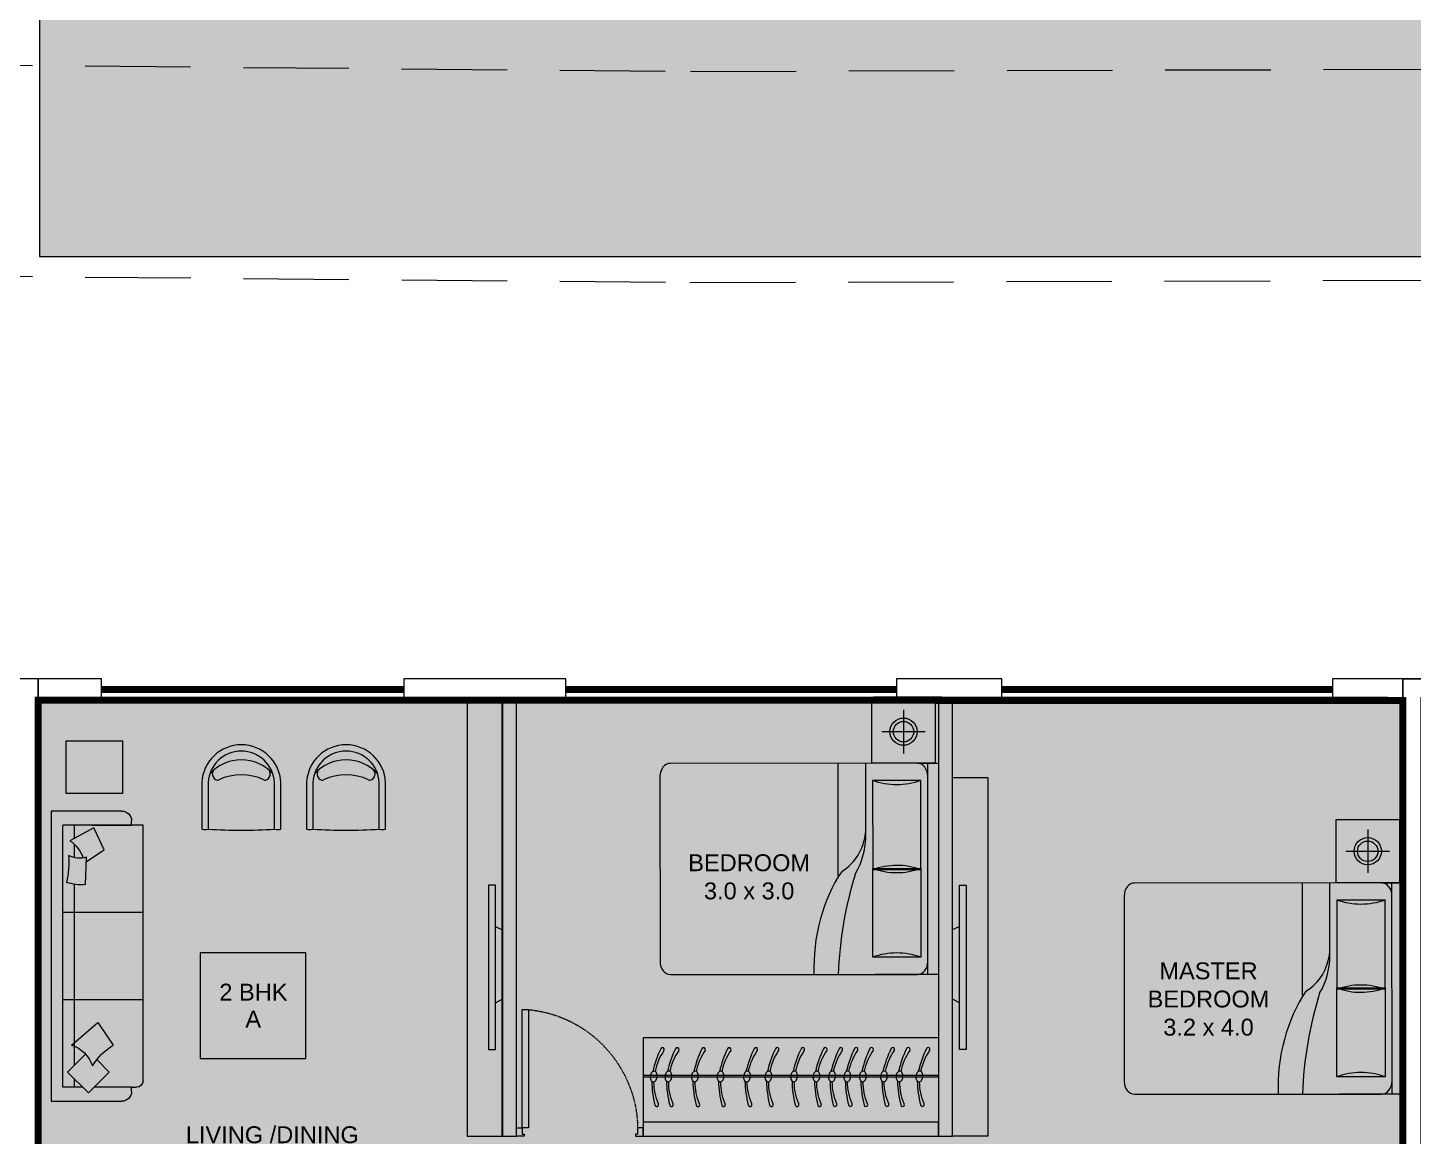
# Model space of a CAD drawing. Header units: inches. Extents: x 27644242 to 29005101, y -955243 to 216979.
# Drawn here: x 28716469 to 28726319, y -342152 to -334274 of the extents above; entities that cross this region are included whole.
import ezdxf

# ---------------------------------------------------------------- set-up
doc = ezdxf.new("R2010")
doc.units = ezdxf.units.IN
doc.header["$MEASUREMENT"] = 0
doc.set_wipeout_variables(frame=1)
doc.linetypes.add('01-Xref Col Podium Lvl-1$0$HIDDEN', pattern=[0.375, 0.25, -0.125])
doc.linetypes.add('DASHED', pattern=[0.75, 0.5, -0.25])
doc.layers.get('Defpoints').update_dxf_attribs({"color": 8})
doc.layers.add('BHK HATCH', color=8, linetype='Continuous', lineweight=5, transparency=0.85)
for name, color, linetype, lineweight in [('DOOR', 4, 'Continuous', 0), ('ELEVATION', 40, 'Continuous', 13), ('FURN', 250, 'Continuous', 0), ('RVA Site Boundary', 17, 'Continuous', 15), ('WALL', 7, 'Continuous', 20), ('WINDOW', 162, 'Continuous', 13)]:
    doc.layers.add(name, color=color, linetype=linetype, lineweight=lineweight)
doc.layers.add('HATCH', color=9, linetype='Continuous')
doc.layers.add('text', color=7, linetype='Continuous')
doc.styles.add('AMITS', font='arial.ttf')

# ---------------------------------------------------------------- blocks, each defined once
blk = doc.blocks.new('DOOR_750')
at = {"layer": 'DOOR'}
for points in [[(-70, 50), (-32.5, 50), (-32.5, 750), (-70, 750)], [(-750, 50), (-717.5, 50), (-717.5, 12.5), (-705, 12.5), (-705, 0), (-750, 0)], [(0, 50), (-32.5, 50), (-32.5, 12.5), (-45, 12.5), (-45, 0), (0, 0)]]:
    blk.add_lwpolyline(points, close=True, dxfattribs=at)
at = {"layer": 'DOOR', "linetype": 'DASHED', "ltscale": 10}
blk.add_arc((-2.421077079540668, 38.02074629857511), 715.1792562178572, 95.42209849767376, 179.0402507183887, dxfattribs=at)
blk = doc.blocks.new('A$C700F438C')
at = {"layer": 'FURN', "color": 8, "extrusion": (-6.65398739e-08, 5.27913299e-08, 0.9999999999999966)}
for p, q in [((0.0734448978928413, 1.500018697595919, 3.56294328903e-05), (1.830344896276073, 1.500093958229854, 3.57463328235e-05)), ((1.97999489614267, 1.500100368813264, 3.57562901776e-05), (1.529994896554853, 1.500081092084201, 3.57263482513e-05)), ((1.97999489614267, 1.500100368813264, 3.57562901776e-05), (1.529994896554853, 1.500081092084201, 3.57263482513e-05)), ((1.979988255154239, 1.500090496948359, 3.57562902558e-05), (1.530026043945326, 1.500090964999344, 3.57263498039e-05)), ((1.903794896210456, 1.500097104620408, 3.57512200111e-05), (1.903859151974756, 9.71059967014e-05, 3.58304112815e-05)), ((5.52370602236e-05, 0.0914469115035672, 3.56989099295e-05), (-1.1843185348e-06, 1.408559410292582, 3.56293740573e-05)), ((1.85480011810614, 1.378195005708903, 3.57543952774e-05), (1.512075118414941, 1.378180324337904, 3.57315911756e-05)), ((1.512075118414941, 1.378180324337904, 3.57315911756e-05), (1.512102174376195, 0.7465803249344845, 3.57649359799e-05)), ((1.85483967406617, 0.7465950068410621, 3.5787740913e-05), (1.85480011810614, 1.378195005708903, 3.57543952774e-05)), ((1.267274926716709, 0.7990448372490846, 3.57458755325e-05), (1.267309152548477, 6.98379925552e-05, 3.57880567634e-05)), ((1.512101874515792, 0.7535803248973707, 3.57645664195e-05), (1.854839374205766, 0.7535950068038347, 3.57873713561e-05)), ((1.512128930475228, 0.1219803254939507, 3.57979112238e-05), (1.512101874515792, 0.7535803248973707, 3.57645664195e-05)), ((1.512102174376195, 0.7465803249344845, 3.57649359799e-05), (1.85483967406617, 0.7465950068410621, 3.5787740913e-05)), ((1.854839374205766, 0.7535950068038347, 3.57873713561e-05), (1.854853930166427, 0.1219950068650633, 3.58207153255e-05)), ((1.463150107949331, 0.5030157277345779, 3.5774536812e-05), (1.463171652372693, 7.82281888405e-05, 3.58010889876e-05)), ((1.854853930166427, 0.1219950068650633, 3.58207153255e-05), (1.512128930475228, 0.1219803254939507, 3.57979112238e-05)), ((1.830409152040374, 9.39596061471e-05, 3.5825524094e-05), (0.0735091536553227, 1.86989722124e-05, 3.57086241607e-05)), ((1.903859151974756, 9.71059967014e-05, 3.58304112815e-05), (1.980059151905152, 0.000100370189557, 3.5835481448e-05))]:
    blk.add_line(p, q, dxfattribs=at)
at = {"layer": 'FURN', "linetype": 'Continuous', "lineweight": 0, "extrusion": (-6.65398739e-08, 5.27913299e-08, 0.9999999999999966)}
blk.add_line((1.830411343788, 9.59323838288e-05, 3.58255241331e-05), (1.917418467628522, 9.76868394673e-05, 3.58313134861e-05), dxfattribs=at)
at = {"layer": 'FURN', "color": 8, "extrusion": (6.65398739000137e-08, -5.279133024001067e-08, -0.9999999999999964)}
blk.add_ellipse((0.0734539332624991, 1.40857777869769, 3.56342607795e-05), major_axis=(3.917071146600001e-06, -0.09144091911745802, 4.827548400000001e-09), ratio=0.8032073384844304, start_param=1.570796326798626, end_param=3.141592653595563, dxfattribs=at)
at = {"layer": 'FURN', "color": 8, "extrusion": (6.653987390000091e-08, -5.279132991157697e-08, -0.9999999999999963)}
blk.add_ellipse((1.9588795760028, 1.454399361333457, 3.5757297784e-05), major_axis=(4.614118608890013e-05, -1.077129556435492, 5.68661720000008e-08), ratio=0.8032073384863767, start_param=0.8805869663578222, end_param=1.613255630245892, dxfattribs=at)
at = {"layer": 'FURN', "color": 8, "extrusion": (6.653987389999814e-08, -5.279132986689413e-08, -0.9999999999999966)}
blk.add_ellipse((3.066950111988262, 1.602541370870198, 3.58232080444e-05), major_axis=(9.60825641048e-05, -2.242971343530324, 1.184158334e-07), ratio=0.8032073384830688, start_param=1.197174663451374, end_param=1.525138319639651, dxfattribs=at)
at = {"layer": 'FURN', "color": 8, "extrusion": (6.653987390001414e-08, -5.279133024045852e-08, -0.9999999999999964)}
blk.add_ellipse((1.830351004307885, 1.408673395888399, 3.57511594409e-05), major_axis=(3.917070531000001e-06, -0.0914409191174582, 4.8275484e-09), ratio=0.8032073384844299, start_param=3.141592653587181, end_param=4.712388980382991, dxfattribs=at)
at = {"layer": 'FURN', "color": 8, "extrusion": (6.65398738999977e-08, -5.279132984662301e-08, -0.9999999999999961)}
blk.add_ellipse((1.683422688125574, 2.109731956150653, 3.57043730368e-05), major_axis=(3.26422560197e-05, -0.7620076593121435, 4.022956970000001e-08), ratio=0.803207338485015, start_param=-0.2837941239958099, end_param=0.2837941239958015, dxfattribs=at)
at = {"layer": 'FURN', "color": 8, "extrusion": (6.653987395153829e-08, -5.279132985506829e-08, -0.9999999999999966)}
blk.add_ellipse((0.6693184917839972, 0.0845358356673387, 3.57438074694e-05), major_axis=(-0.7051042924152645, -0.6147182222742352, -1.44657583e-08), ratio=0.6046171697044727, start_param=2.952061422325571, end_param=3.536755933202645, dxfattribs=at)
at = {"layer": 'FURN', "color": 8, "extrusion": (6.653987392887314e-08, -5.279132989028567e-08, -0.9999999999999969)}
blk.add_ellipse((-0.0315052721907705, 0.1902796698749398, 3.56915923838e-05), major_axis=(-1.466956369304711, -0.4935622255935573, -7.155528560000007e-08), ratio=0.5810071678568102, start_param=3.019706066902618, end_param=3.343380915826029, dxfattribs=at)
at = {"layer": 'FURN', "color": 8, "extrusion": (-6.653987389999858e-08, 5.279132984662252e-08, 0.9999999999999961)}
blk.add_ellipse((1.683455694585063, 1.485123548410683, 3.57373491404e-05), major_axis=(3.26422560253e-05, -0.7620076593121435, 4.022956970000001e-08), ratio=0.8032073384850026, start_param=-0.2837941239958166, end_param=0.2837941239958039, dxfattribs=at)
at = {"layer": 'FURN', "color": 8, "extrusion": (6.653987389999818e-08, -5.279132984670472e-08, -0.9999999999999963)}
blk.add_ellipse((1.683518668307442, 0.0150517847331457, 3.5814960377e-05), major_axis=(3.264225508040041e-05, -0.7620076593121596, 4.022956970000062e-08), ratio=0.8032073384865159, start_param=2.857798529592992, end_param=3.425386777583513, dxfattribs=at)
at = {"layer": 'FURN', "color": 8, "extrusion": (-6.653987390000045e-08, 5.279132984662319e-08, 0.9999999999999963)}
blk.add_ellipse((1.683539174768156, -0.6095566235422895, 3.58479356493e-05), major_axis=(3.26422560175e-05, -0.7620076593121435, 4.02295697e-08), ratio=0.8032073384850155, start_param=2.857798529593992, end_param=3.425386777585604, dxfattribs=at)
at = {"layer": 'FURN', "color": 8, "extrusion": (6.653987390001372e-08, -5.279133024062742e-08, -0.9999999999999966)}
blk.add_ellipse((0.0735103556726244, 0.0914412343101958, 3.57037979235e-05), major_axis=(3.917070298899999e-06, -0.0914409191174582, 4.827548400000001e-09), ratio=0.8032073384844313, start_param=-5.7712e-12, end_param=1.57079632679118, dxfattribs=at)
at = {"layer": 'FURN', "color": 8, "extrusion": (6.653987390001469e-08, -5.279133024001162e-08, -0.9999999999999964)}
blk.add_ellipse((1.830407426718011, 0.091536851501246, 3.58206965849e-05), major_axis=(3.917071145300001e-06, -0.09144091911745802, 4.827548400000001e-09), ratio=0.803207338484428, start_param=-1.570796326791178, end_param=5.7536e-12, dxfattribs=at)
blk = doc.blocks.new('BEDROOM')
at = {"layer": 'FURN', "linetype": 'Continuous', "extrusion": (-5.003048166632985e-08, -8.665531942546749e-08, 0.999999999999995)}
for p, q in [((1066.070232762847, 501.3380505466466, -0.000171289452720232), (1066.070206909333, 192.6055803620838, -0.0001980427648345707)), ((911.7039847438076, 346.9718283813472, -0.0001923891247518951), (1220.436454928372, 346.9718025273832, -0.0001769430928029077))]:
    blk.add_line(p, q, dxfattribs=at)
at = {"layer": 'FURN', "ltscale": 500}
blk.add_line((1314.578011713922, 122.087698510134, -9.216121090080294e-05), (1315.198130793869, -1377.902299990721, 2.48985650263001e-05), dxfattribs=at)
at = {"layer": 'FURN', "ltscale": 0.05, "extrusion": (-5.003048166632985e-08, -8.665531942546749e-08, 0.999999999999995), "elevation": -0.0002680690688657816}
blk.add_lwpolyline([(1291.070200993554, 121.9717966123281), (841.0702009935537, 121.9718342963589), (841.0702386748651, 571.971834296358), (1291.070238674865, 571.9717966123263)], close=True, dxfattribs=at)
at = {"layer": 'FURN', "linetype": 'Continuous', "extrusion": (-5.003048166632985e-08, -8.665531942546749e-08, 0.999999999999995)}
for radius in [96.95097812864591, 72.76423796726482]:
    blk.add_circle((1066.070219836069, 346.9718154543436, -0.0002680690688657944), radius, dxfattribs=at)
at = {"layer": 'FURN', "extrusion": (-3.01071703099981e-07, 1.307071692000439e-07, 0.9999999999999463), "xscale": -1000.000000000015, "yscale": 1000.000000000015, "zscale": 1000.000000000007, "rotation": 180.0236273616612}
blk.add_blockref('A$C700F438C', (-665.4810132270507, 121.3715413175769, -0.03630746716227812), dxfattribs=at)
blk = doc.blocks.new('TVVVV')
at = {"layer": 'FURN', "ltscale": 1000, "elevation": 0.004495833405538135}
blk.add_lwpolyline([(-129.8804096404929, 740.2733779274859), (-81.95994109939784, 740.2733779274859), (-81.95994109939784, -428.552651045844), (-129.8804096404929, -428.552651045844)], close=True, dxfattribs=at)
for points in [[(-129.8804096404929, 446.7448370812926), (-178.6603210289031, 421.9872146998532)], [(-129.8804096404929, -95.73732633609325), (-178.6603210289031, -70.97970395465381)]]:
    blk.add_lwpolyline(points, dxfattribs=at)
blk = doc.blocks.new('DNDNDNNDDN')
at = {"layer": 'FURN', "extrusion": (9.364847400000937e-09, 6.40542139999863e-09, 1)}
blk.add_line((172.4934703744948, 832.826143018603, -3.293659805838046e-06), (172.7340867444873, 232.826143018603, 5.473396985646271e-07), dxfattribs=at)
at = {"layer": 'FURN'}
for p, q in [((2272.734255608171, 832.826143018603, 5.527309077427676e-07), (172.4934703744948, 832.826143018603, -3.293659805838046e-06)), ((2272.493459317833, 833.2747889912498, -3.291140678257556e-06), (2272.734255608171, 232.826143018603, 5.527309077427676e-07)), ((2272.601285882294, 564.3989070795906, 0.001665218905007555), (173.4895119667053, 563.8651515630772, 0.001665218905007555)), ((2272.606098208576, 552.3989078266095, 0.001665218905007555), (173.5340095199645, 551.8651606265921, 0.001665218905007555)), ((2272.734255608171, 232.826143018603, 5.527309077427676e-07), (172.7340867444873, 232.826143018603, 5.473396985646271e-07))]:
    blk.add_line(p, q, dxfattribs=at)
at = {"layer": 'FURN', "extrusion": (9.364847400000937e-09, 6.40542139999863e-09, 1)}
for points in [[(244.0855763331056, 519.7305688232082, 0.144333), (253.0039136707783, 521.3905180681395, 0.107177), (262.383742775768, 529.041758897285, 0.0778182), (268.7206981442869, 540.1691048078137, 0.06501649999999999), (272.2458986081183, 555.0561381362277, 0.06501649999999999), (271.8300229199231, 570.3492034612354, 0.0778182), (267.8949027732015, 582.5348367969636, 0.107177), (260.2720929458737, 591.9377858328298, 0.144333), (251.8795332051814, 595.3812017849777, 0.144333), (242.9611152932048, 593.7212608413902, 0.107177), (233.5812942460179, 586.0700191818541, 0.0778182), (227.2443791665137, 574.94266912077, 0.06501649999999999), (223.7191303595901, 560.0556407731856, 0.06501649999999999), (224.1350543908775, 544.7625704675811, 0.0778182), (228.0701342485845, 532.5769412821755, 0.107177), (235.6929360181093, 523.173993076467, 0.144333)], [(348.5855663232505, 519.7763177964734, 0.144333), (357.5039036609232, 521.4362670414048, 0.107177), (366.883732765913, 529.0875078706667, 0.0778182), (373.2206881344318, 540.214853781079, 0.06501649999999999), (376.7458885982633, 555.1018871093765, 0.06501649999999999), (376.330012910068, 570.3949524345007, 0.0778182), (372.3948927633464, 582.5805857703454, 0.107177), (364.7720829360187, 591.9835348060951, 0.144333), (356.3795231953263, 595.426950758243, 0.144333), (347.4611052833498, 593.767009814539, 0.107177), (338.0812842361629, 586.1157681552359, 0.0778182), (331.7443691566586, 574.9884180940353, 0.06501649999999999), (328.219120349735, 560.1013897465673, 0.06501649999999999), (328.6350443810225, 544.8083194406136, 0.0778182), (332.5701242387295, 532.6226902555572, 0.107177), (340.1929260082543, 523.2197420497323, 0.144333)], [(536.5855483040214, 519.85862216229, 0.144333), (545.5038856454194, 521.5185714073377, 0.107177), (554.8837147466838, 529.1698122367161, 0.0778182), (561.2206701152027, 540.2971581471284, 0.06501649999999999), (564.7458705790341, 555.1841914753095, 0.06501649999999999), (564.3299948908389, 570.4772568004337, 0.0778182), (560.3948747478426, 582.6628901361619, 0.107177), (552.7720649205148, 592.0658391720281, 0.144333), (544.3795051798224, 595.5092551240596, 0.144333), (535.4610872678459, 593.849314180472, 0.107177), (526.081266220659, 586.1980725211688, 0.0778182), (519.7443511374295, 575.0707224600847, 0.06501649999999999), (516.2191023305058, 560.1836941125002, 0.06501649999999999), (516.6350263617933, 544.8906238065465, 0.0778182), (520.5701062232256, 532.7049946214902, 0.107177), (528.1929079927504, 523.3020464157817, 0.144333)], [(718.8355308398604, 519.9384092414184, 0.144333), (727.7538681812584, 521.5983584865826, 0.107177), (737.1336972825229, 529.2495993157281, 0.0778182), (743.4706526510417, 540.3769452264896, 0.06501649999999999), (746.9958531148732, 555.2639785546708, 0.06501649999999999), (746.5799774266779, 570.5570438796785, 0.0778182), (742.6448572836816, 582.7426772154067, 0.107177), (735.0220474563539, 592.1456262511565, 0.144333), (726.6294877156615, 595.5890422034208, 0.144333), (717.711069803685, 593.9291012597168, 0.107177), (708.3312487564981, 586.2778596004136, 0.0778182), (701.9943336732686, 575.1505095390967, 0.06501649999999999), (698.4690848663449, 560.2634811916287, 0.06501649999999999), (698.8850088976324, 544.9704108859078, 0.0778182), (702.8200887590647, 532.784781700735, 0.107177), (710.4428905285895, 523.3818334949101, 0.144333)], [(907.0855127982795, 520.0208230563803, 0.144333), (916.0038501396775, 521.6807723014281, 0.107177), (925.383679240942, 529.33201313069, 0.0778182), (931.7206346094608, 540.4593590412187, 0.06501649999999999), (935.2458350732923, 555.3463923695163, 0.06501649999999999), (934.829959385097, 570.639457694524, 0.0778182), (930.8948392421007, 582.8250910302522, 0.107177), (923.272029414773, 592.2280400661184, 0.144333), (914.8794696740806, 595.6714560182663, 0.144333), (905.961051762104, 594.0115150745623, 0.107177), (896.5812307149172, 586.3602734152591, 0.0778182), (890.2443156316876, 575.232923354175, 0.06501649999999999), (886.719066824764, 560.3458950064742, 0.06501649999999999), (887.1349908560514, 545.0528247006368, 0.0778182), (891.0700707174838, 532.8671955155805, 0.107177), (898.6928724870086, 523.4642473096392, 0.144333)], [(1059.335498210043, 520.0874764589025, 0.144333), (1068.253835551441, 521.7474257039503, 0.107177), (1077.633664652705, 529.3986665332122, 0.0778182), (1083.970620021224, 540.5260124437409, 0.06501649999999999), (1087.495820485055, 555.4130457720385, 0.06501649999999999), (1087.07994479686, 570.7061110970462, 0.0778182), (1083.144824653864, 582.8917444327744, 0.107177), (1075.522014826536, 592.294693468757, 0.144333), (1067.129455085844, 595.7381094207885, 0.144333), (1058.211037173867, 594.0781684769681, 0.107177), (1048.83121612668, 586.4269268177814, 0.0778182), (1042.494301043451, 575.2995767565808, 0.06501649999999999), (1038.969052236527, 560.41254840888, 0.06501649999999999), (1039.384976267815, 545.1194781033919, 0.0778182), (1043.320056129247, 532.9338489181027, 0.107177), (1050.942857898772, 523.5309007123942, 0.144333)], [(1241.585480745882, 520.1672635418727, 0.144333), (1250.50381808728, 521.8272127869204, 0.107177), (1259.883647188544, 529.4784536162988, 0.0778182), (1266.220602557063, 540.605799526711, 0.06501649999999999), (1269.745803020895, 555.4928328548922, 0.06501649999999999), (1269.329927332699, 570.7858981799, 0.0778182), (1265.394807189703, 582.9715315157446, 0.107177), (1257.771997362375, 592.3744805517272, 0.144333), (1249.379437621683, 595.8178965037587, 0.144333), (1240.461019709706, 594.1579555599383, 0.107177), (1231.081198662519, 586.5067139007515, 0.0778182), (1224.74428357929, 575.3793638395509, 0.06501649999999999), (1221.219034772366, 560.4923354918501, 0.06501649999999999), (1221.634958803654, 545.199265186362, 0.0778182), (1225.570038665086, 533.0136360010729, 0.107177), (1233.192840434611, 523.6106877952479, 0.144333)], [(1400.951772905886, 520.237032386045, 0.144333), (1409.870110243559, 521.8969816310928, 0.107177), (1419.249939348549, 529.5482224602383, 0.0778182), (1425.586894717067, 540.6755683708834, 0.06501649999999999), (1429.112095180899, 555.562601699181, 0.06501649999999999), (1428.696219492704, 570.8556670241887, 0.0778182), (1424.761099345982, 583.0413003599169, 0.107177), (1417.138289518654, 592.4442493956667, 0.144333), (1408.745729777962, 595.887665347931, 0.144333), (1399.827311865985, 594.227724404227, 0.107177), (1390.447490818799, 586.5764827450403, 0.0778182), (1384.110575739294, 575.4491326836069, 0.06501649999999999), (1380.585326932371, 560.5621043361389, 0.06501649999999999), (1381.001250963658, 545.269034030418, 0.0778182), (1384.936330821365, 533.0834048453617, 0.107177), (1392.55913259089, 523.6804566395367, 0.144333)], [(1511.536067467183, 520.2854449996157, 0.144333), (1520.454404804856, 521.9453942446635, 0.107177), (1529.834233909845, 529.5966350739254, 0.0778182), (1536.171189278364, 540.7239809845705, 0.06501649999999999), (1539.696389742196, 555.6110143127516, 0.06501649999999999), (1539.280514054, 570.9040796377594, 0.0778182), (1535.345393907279, 583.089712973604, 0.107177), (1527.722584079951, 592.4926620092374, 0.144333), (1519.330024339259, 595.9360779615017, 0.144333), (1510.411606427282, 594.2761370176813, 0.107177), (1501.031785380095, 586.6248953583781, 0.0778182), (1494.694870300591, 575.4975452971776, 0.06501649999999999), (1491.169621493667, 560.6105169497096, 0.06501649999999999), (1491.585545524955, 545.3174466438722, 0.0778182), (1495.520625382662, 533.1318174589323, 0.107177), (1503.143427152187, 523.728869252991, 0.144333)], [(1620.318711791188, 520.3330688666683, 0.144333), (1629.237049132586, 521.9930181117161, 0.107177), (1638.61687823385, 529.644258940978, 0.0778182), (1644.953833602369, 540.7716048513903, 0.06501649999999999), (1648.4790340662, 555.6586381798043, 0.06501649999999999), (1648.063158378005, 570.951703504812, 0.0778182), (1644.128038235009, 583.1373368406566, 0.107177), (1636.505228407681, 592.5402858764064, 0.144333), (1628.112668666989, 595.9837018284379, 0.144333), (1619.194250755012, 594.3237608848503, 0.107177), (1609.814429707825, 586.6725192255471, 0.0778182), (1603.477514624596, 575.5451691642302, 0.06501649999999999), (1599.952265817672, 560.6581408167622, 0.06501649999999999), (1600.368189848959, 545.3650705111577, 0.0778182), (1604.303269710392, 533.1794413258685, 0.107177), (1611.926071479917, 523.7764931199272, 0.144333)], [(1730.90300635621, 520.381481480239, 0.144333), (1739.821343697608, 522.0414307252868, 0.107177), (1749.201172798872, 529.6926715545487, 0.0778182), (1755.538128167391, 540.8200174650774, 0.06501649999999999), (1759.063328631222, 555.7070507934914, 0.06501649999999999), (1758.647452943027, 571.0001161182663, 0.0778182), (1754.712332800031, 583.1857494542273, 0.107177), (1747.089522972703, 592.5886984899771, 0.144333), (1738.696963232011, 596.0321144420086, 0.144333), (1729.778545320034, 594.372173498421, 0.107177), (1720.398724272847, 586.7209318391178, 0.0778182), (1714.061809189618, 575.5935817779173, 0.06501649999999999), (1710.536560382694, 560.7065534302164, 0.06501649999999999), (1710.952484413981, 545.4134831247284, 0.0778182), (1714.887564275414, 533.2278539394392, 0.107177), (1722.510366044939, 523.8249057336143, 0.144333)], [(1880.818711791188, 520.3330688666683, 0.144333), (1889.737049132586, 521.9930181117161, 0.107177), (1899.11687823385, 529.644258940978, 0.0778182), (1905.453833602369, 540.7716048513903, 0.06501649999999999), (1908.9790340662, 555.6586381798043, 0.06501649999999999), (1908.563158378005, 570.951703504812, 0.0778182), (1904.628038235009, 583.1373368406566, 0.107177), (1897.005228407681, 592.5402858764064, 0.144333), (1888.612668666989, 595.9837018284379, 0.144333), (1879.694250755012, 594.3237608848503, 0.107177), (1870.314429707825, 586.6725192255471, 0.0778182), (1863.977514624596, 575.5451691642302, 0.06501649999999999), (1860.452265817672, 560.6581408167622, 0.06501649999999999), (1860.868189848959, 545.3650705111577, 0.0778182), (1864.803269710392, 533.1794413258685, 0.107177), (1872.426071479917, 523.7764931199272, 0.144333)], [(1991.40300635621, 520.381481480239, 0.144333), (2000.321343697608, 522.0414307252868, 0.107177), (2009.701172798872, 529.6926715545487, 0.0778182), (2016.038128167391, 540.8200174650774, 0.06501649999999999), (2019.563328631222, 555.7070507934914, 0.06501649999999999), (2019.147452943027, 571.0001161182663, 0.0778182), (2015.212332800031, 583.1857494542273, 0.107177), (2007.589522972703, 592.5886984899771, 0.144333), (1999.196963232011, 596.0321144420086, 0.144333), (1990.278545320034, 594.372173498421, 0.107177), (1980.898724272847, 586.7209318391178, 0.0778182), (1974.561809189618, 575.5935817779173, 0.06501649999999999), (1971.036560382694, 560.7065534302164, 0.06501649999999999), (1971.452484413981, 545.4134831247284, 0.0778182), (1975.387564275414, 533.2278539394392, 0.107177), (1983.010366044939, 523.8249057336143, 0.144333)], [(2132.318711791188, 520.3330688666683, 0.144333), (2141.237049132586, 521.9930181117161, 0.107177), (2150.61687823385, 529.644258940978, 0.0778182), (2156.953833602369, 540.7716048513903, 0.06501649999999999), (2160.4790340662, 555.6586381798043, 0.06501649999999999), (2160.063158378005, 570.951703504812, 0.0778182), (2156.128038235009, 583.1373368406566, 0.107177), (2148.505228407681, 592.5402858764064, 0.144333), (2140.112668666989, 595.9837018284379, 0.144333), (2131.194250755012, 594.3237608848503, 0.107177), (2121.814429707825, 586.6725192255471, 0.0778182), (2115.477514624596, 575.5451691642302, 0.06501649999999999), (2111.952265817672, 560.6581408167622, 0.06501649999999999), (2112.368189848959, 545.3650705111577, 0.0778182), (2116.303269710392, 533.1794413258685, 0.107177), (2123.926071479917, 523.7764931199272, 0.144333)]]:
    blk.add_lwpolyline(points, format="xyb", close=True, dxfattribs=at)
for points in [[(233.7727827653289, 524.8608241574038, 0.0579524), (257.000063534826, 354.2446644999218, 1.08017), (281.9285630360246, 362.7311555068372, -0.102886), (249.9850404039025, 520.2209206465996, -0.821198)], [(338.2727727554739, 524.9065731306691, 0.0579524), (361.500053524971, 354.2904134731871, 1.08017), (386.4285530261695, 362.7769044799861, -0.102886), (354.4850303977728, 520.2666696199813, -0.821198)], [(526.2727547362447, 524.9888774966021, 0.0579524), (549.5000355057418, 354.37271783912, 1.08017), (574.4285350069404, 362.8592088458026, -0.102886), (542.4850123785436, 520.3489739859142, -0.821198)], [(708.5227372720838, 525.0686645758469, 0.0579524), (731.7500180415809, 354.4525049183649, 1.08017), (756.6785175427794, 362.9389959251639, -0.102886), (724.7349949143827, 520.428761065159, -0.821198)], [(896.7727192305028, 525.151078390576, 0.0579524), (920, 354.5349187332104, 1.08017), (944.9284995011985, 363.021409739893, -0.102886), (912.9849768728018, 520.5111748798881, -0.821198)], [(1049.022704642266, 525.2177317930982, 0.0579524), (1072.249985411763, 354.6015721357326, 1.08017), (1097.178484912962, 363.0880631425316, -0.102886), (1065.234962284565, 520.5778282825268, -0.821198)], [(1231.272687178105, 525.2975188760684, 0.0579524), (1254.499967947602, 354.6813592185863, 1.08017), (1279.428467448801, 363.1678502253853, -0.102886), (1247.484944820404, 520.6576153654969, -0.821198)], [(1390.638979338109, 525.3672877203571, 0.0579524), (1413.866260107607, 354.7511280627587, 1.08017), (1438.794759608805, 363.2376190696741, -0.102886), (1406.851236976683, 520.7273842096693, -0.821198)], [(1501.223273899406, 525.4157003339278, 0.0579524), (1524.450554668903, 354.7995406764458, 1.08017), (1549.379054170102, 363.2860316832448, -0.102886), (1517.435531541705, 520.77579682324, -0.821198)], [(1610.005918223411, 525.4633242009804, 0.0579524), (1633.233198992908, 354.8471645434984, 1.08017), (1658.161698494107, 363.3336555504138, -0.102886), (1626.21817586571, 520.8234206901761, -0.821198)], [(1720.590212788433, 525.5117368145511, 0.0579524), (1743.81749355793, 354.8955771569526, 1.08017), (1768.745993059129, 363.3820681638681, -0.102886), (1736.802470430732, 520.8718333038632, -0.821198)], [(1870.505918223411, 525.4633242009804, 0.0579524), (1893.733198992908, 354.8471645434984, 1.08017), (1918.661698494107, 363.3336555504138, -0.102886), (1886.71817586571, 520.8234206901761, -0.821198)], [(1981.090212788433, 525.5117368145511, 0.0579524), (2004.31749355793, 354.8955771569526, 1.08017), (2029.245993059129, 363.3820681638681, -0.102886), (1997.302470430732, 520.8718333038632, -0.821198)], [(2122.005918223411, 525.4633242009804, 0.0579524), (2145.233198992908, 354.8471645434984, 1.08017), (2170.161698494107, 363.3336555504138, -0.102886), (2138.21817586571, 520.8234206901761, -0.821198)]]:
    blk.add_lwpolyline(points, format="xyb", dxfattribs=at)
for centre, radius, start, end in [((967.2774587869857, 426.2832249660385, -0.001664231453364357), 745.3024005847423, 153.8497449562304, 167.1166177769374), ((644.2645365372513, 515.1510688342494, -0.001664231453364351), 394.605956053169, 145.0213921132011, 168.5184495346985), ((310.1173426881589, 748.9376399231949, -0.001664231453364365), 13.20589759893129, 325.021163566081, 153.8495389536274), ((1071.777448777125, 426.3289739393038, -0.001664231453376977), 745.3024005847423, 153.8497449562304, 167.1166177769374), ((748.7645265273962, 515.1968178075147, -0.001664231453376968), 394.605956053169, 145.0213921132011, 168.5184495346985), ((414.6173326783067, 748.9833888964602, -0.001664231453376944), 13.20589759893129, 325.021163566081, 153.8495389536274), ((1259.777430761621, 426.4112783052367, -0.001664231453268163), 745.3024005847423, 153.8497449563321, 167.1166177769982), ((936.7645085118924, 515.2791221732148, -0.001664231453268155), 394.605956053169, 145.0213921131916, 168.5184495346825), ((602.6173146590803, 749.0656932623931, -0.001664231453268161), 13.20589759893129, 325.021163566081, 153.8495389536274), ((1442.02741329746, 426.4910653844787, -0.001664231453466058), 745.3024005847423, 153.8497449563321, 167.1166177769982), ((1119.014491047726, 515.358909252576, -0.001664231453466033), 394.605956053169, 145.0213921132011, 168.5184495346825), ((784.8672971986447, 749.145480341638, -0.001664231453466048), 13.20589759893129, 325.0211635505947, 153.8495389589972), ((1630.277395255879, 426.573479199327, -0.001664231453353541), 745.3024005847423, 153.8497449563321, 167.1166177769374), ((1307.264473006145, 515.4413230674215, -0.001664231453353554), 394.605956053169, 145.0213921132011, 168.5184495346985), ((973.1172791570638, 749.2278941565999, -0.001664231453353546), 13.20589759893129, 325.0211635505947, 153.8495389593656), ((1782.527380667643, 426.6401326018492, -0.001664231453327939), 745.3024005847423, 153.8497449563321, 167.1166177769982), ((1459.514458417908, 515.5079764700602, -0.001664231453327933), 394.605956053169, 145.0213921132011, 168.5184495346985), ((1125.367264568821, 749.2945475591221, -0.001664231453327946), 13.20589759893129, 325.0211635505947, 153.8495389593656), ((1964.777363203482, 426.7199196848194, -0.00166423145330384), 745.3024005847423, 153.8497449563321, 167.1166177769374), ((1641.764440953747, 515.5877635529139, -0.001664231453303854), 394.605956053169, 145.0213921131916, 168.5184495346825), ((1307.61724710466, 749.3743346420922, -0.001664231453303848), 13.20589759893129, 325.0211635505947, 153.8495389593656), ((2124.143655359783, 426.7896885291082, -0.001664231453666777), 745.3024005847423, 153.8497449562305, 167.1166177769374), ((1801.130733110026, 515.6575323970862, -0.001664231453666751), 394.605956053169, 145.0213921131916, 168.5184495346825), ((1466.98353926094, 749.4441034862646, -0.001664231453666766), 13.20589759893129, 325.021163566081, 153.8495389536274), ((2234.72794992108, 426.838101142446, -0.001664231453663877), 745.3024005847423, 153.8497449562305, 167.1166177769374), ((1911.715027671323, 515.7059450106569, -0.001664231453663874), 394.605956053169, 145.0213921132011, 168.5184495346825), ((1577.567833822236, 749.4925160998353, -0.001664231453663843), 13.20589759893129, 325.0211635657965, 153.8495389536274), ((2343.51059424881, 426.8857250097315, -0.001664231453471559), 745.3024005847423, 153.8497449563386, 167.1166177769458), ((2020.497671999053, 515.7535688777095, -0.001664231453471534), 394.605956053169, 145.0213921132011, 168.5184495346985), ((1686.350478146241, 749.5401399667714, -0.001664231453471582), 13.20589759893129, 325.021163566081, 153.8495389536274), ((2454.094888813832, 426.9341376231829, -0.00166423145346864), 745.3024005847423, 153.8497449563321, 167.1166177769374), ((2131.081966564097, 515.8019814912802, -0.001664231453468653), 394.605956053169, 145.0213921132011, 168.5184495346985), ((1796.934772711263, 749.5885525803421, -0.001664231453468661), 13.20589759893129, 325.021163566081, 153.8495389536274), ((2604.01059425626, 426.8857250097314, -0.00166179191072381), 745.3024005847423, 153.84974495625, 167.1166177768636), ((2280.997672006526, 515.7535688777095, -0.001661791910723762), 394.605956053169, 145.0213921130258, 168.5184495345831), ((1946.850478153703, 749.5401399667714, -0.001661791910723673), 13.20589759893129, 325.0211635740476, 153.8495389474784), ((2714.594888821282, 426.9341376231857, -0.001661791910720848), 745.3024005847423, 153.8497449562447, 167.1166177768556), ((2391.581966571548, 515.8019814912802, -0.001661791910720799), 394.605956053169, 145.0213921130258, 168.5184495345831), ((2057.434772718736, 749.5885525803421, -0.001661791910720877), 13.20589759893129, 325.0211635740476, 153.8495389474789), ((2855.51059425626, 426.8857250097314, -0.00165943665160271), 745.3024005847423, 153.84974495625, 167.1166177768635), ((2532.497672006526, 515.7535688777151, -0.001659436651602662), 394.605956053169, 145.0213921130258, 168.5184495345831), ((2198.350478153714, 749.540139966777, -0.001659436651602574), 13.20589759893129, 325.0211635740476, 153.8495389474784)]:
    blk.add_arc(centre, radius, start, end, dxfattribs=at)
blk = doc.blocks.new('sofasaaaaaaaaaaa')
at = {"color": 0, "linetype": 'ByBlock'}
for p, q in [((-275.3917356804013, 791.2210262845001), (1540.592771608382, 791.2210262845001)), ((298.8937613889575, 791.2210262845001), (298.8937613889575, 220.815540595082)), ((919.7432634159923, 791.2210262845001), (919.7432634159923, 220.815540595082)), ((1540.592771608382, 791.2210262845001), (1540.592771608382, 220.815540595082)), ((-352.1098791211843, 709.734528328865), (-321.9554487988353, 709.7345283288827)), ((-321.9554487988353, 709.7345283288923), (-321.9554487988353, 744.6573131669875)), ((-321.9554487988353, 709.7345283288923), (-321.9554487988353, 443.6810188067457)), ((1540.592771608382, 709.734528328876), (1570.747201934457, 709.734528328876)), ((1540.592771608382, 424.4569274769865), (1540.592771608382, 709.7345283288923)), ((-421.9554487988353, 139.3290426394742), (-421.9554487988353, 639.8889586525956)), ((1640.592771608382, 639.888958652622), (1640.592771608382, 139.3290426394742)), ((-214.3742380328476, 551.2622295704832), (-362.5390658937395, 403.0974017087301)), ((-125.9366890639067, 462.8246806018697), (-214.3742380328476, 551.2622295704832)), ((137.2777718193829, 470.5271256867554), (-22.2311651520431, 579.5098788459263)), ((1283.284634619951, 389.0566204553288), (1365.528510704637, 514.1448194208906)), ((1365.528510704637, 514.1448194208906), (1521.537214651704, 442.2794764113123)), ((-362.5390658937395, 403.0974017087301), (-214.3742380328476, 254.9325738469761)), ((-22.2311651520431, 283.1802231224447), (137.2777718193829, 470.5271256867554)), ((1521.537214651704, 442.2794764113123), (1429.767388798296, 270.3011411166608)), ((-321.9554487988353, 362.51378461074), (-321.9554487988353, 220.815540595082)), ((-261.7437027357519, 302.3020385507443), (-321.9554487988353, 302.3020385507443)), ((-214.3742380328476, 254.9325738469761), (-86.6360858604312, 382.6707260220119)), ((1120.527105182409, 302.3020385507443), (-167.0047733299434, 302.3020385507443)), ((1117.749980900437, 382.0455183974873), (1313.907983660698, 390.3536505373195)), ((1405.374500907958, 302.3020385507443), (1309.889431521297, 302.3020385507443)), ((1540.592771608382, 302.3020385507443), (1446.843474458903, 302.3020385507443)), ((-321.9554487988353, 220.815540595082), (1540.592771608382, 220.815540595082)), ((1640.592771608382, 139.3290426394742), (-421.9554487988353, 139.3290426394742))]:
    blk.add_line(p, q, dxfattribs=at)
for centre, radius, start, end in [((-275.3917356804013, 744.6573131669875), 46.56371311749998, 90, 180), ((-352.1098791211843, 639.8889586525956), 69.84556967625394, 90, 180), ((1570.747201934457, 639.888958652622), 69.84556967625394, 0, 90), ((-415.4233663976192, 824.5372522280895), 463.2909677789618, 301.9301103235337, 328.0698896764967), ((-242.2023260742426, 211.3738900653625), 231.3946004190347, 18.07850598025853, 71.92149401940894), ((1464.845580041409, 354.2132757290346), 348.2096906668939, 175.4154839196158, 198.0697385219989), ((1460.010690629482, 339.5682212631773), 154.6776028064246, 160.83250365948, 209.9234685522842), ((1234.191754773259, 146.5196341904211), 231.4555898712559, 32.33007279823297, 71.50567280461911), ((1279.781079672277, -337.5069237335356), 601.6894877269607, 85.59898181626238, 104.040193599912)]:
    blk.add_arc(centre, radius, start, end, dxfattribs=at)
blk = doc.blocks.new('cha-1')
at = {"color": 0, "linetype": 'ByBlock'}
for points in [[(375.000000000001, 10.08829778822792), (375.0000000000019, 453.4284097437871, 0.950857574016556), (-374.9999999999981, 453.4284097437962), (-374.9999999999992, 10.08829778822701)], [(315.0000000000015, 11.12363925101272), (315.0000000000017, 451.8512071980936, 0.9465041041330289), (-314.9999999999983, 451.8512071980963), (-314.999999999999, 11.12363925101226)]]:
    blk.add_lwpolyline(points, format="xyb", dxfattribs=at)
for centre, radius, start, end in [((1.70530256582424e-12, 263.1091846612949), 404.7300472056535, 42.45732526136032, 137.5426747386397), ((-217.1740958400895, 533.1712590142602), 58.22964317194941, 126.2045344340274, 258.1486303766141), ((217.1740958401004, 533.1712590142602), 58.22964317194941, 281.851369623386, 53.79546556597262), ((-223.9985870109443, 500.6499505289908), 25, 258.1486303766141, 294.8491675096871), ((2.614797267597169e-12, 16.96310409374883), 508.0368959062505, 65.15083249031288, 114.8491675096871), ((223.9985870109559, 500.6499505289908), 25, 245.1508324903129, 281.851369623386), ((-346.9729847609161, 124.9441747154692), 118.2259956521311, 256.2867361638205, 285.6904241518339), ((1.932676241267473e-12, 4465.657915916636), 4465.657915916638, 265.9550929767302, 274.0449070232698), ((346.9729847609184, 124.9441747154715), 118.2259956521311, 254.3095758481661, 283.7132638361794)]:
    blk.add_arc(centre, radius, start, end, dxfattribs=at)
blk = doc.blocks.new('A$C4D4B4B8A')
at = {"layer": 'BHK HATCH', "ltscale": 500, "true_color": 0xff00ff}
h = blk.add_hatch(color=6, dxfattribs=at)
h.dxf.hatch_style = 1
edge = h.paths.add_edge_path()
edge.add_line((250.0175805352628, 150.0000000034197), (4100.000483777374, 150.0000000044529))
edge.add_line((4100.000483777374, 150.0000000044529), (4100.000483773649, 2400.007080021052))
edge.add_line((4100.000483773649, 2400.007080021052), (4250.000480554998, 2399.992913547117))
edge.add_line((4250.000480554998, 2399.992913547117), (4250.000480554998, 2299.999996785074))
edge.add_line((4250.000480554998, 2299.999996785074), (5550.315692935139, 2299.98583031114))
edge.add_line((5550.315692935139, 2299.98583031114), (5550.098537929356, 3749.971660619267))
edge.add_line((5550.098537929356, 3749.971660619267), (7350.017574097961, 3749.999993566424))
edge.add_line((7350.017574097961, 3749.999993566424), (7350.017574097961, 2300.037213738309))
edge.add_line((7350.017574097961, 2300.037213738309), (9750.017574097961, 2300.037213738307))
edge.add_line((9750.017574097961, 2300.037213738307), (9749.999409079552, 7747.708539359012))
edge.add_line((9749.999409079552, 7747.70853935901), (6450.008495170623, 7747.803542885667))
edge.add_line((6450.008495170623, 7747.803542885667), (6450.026664163917, 7750.094988395635))
edge.add_line((6450.026664163917, 7750.094988395635), (3450.017577979714, 7749.99999059923))
edge.add_line((3450.017577979714, 7749.99999059923), (3450.017577264458, 7749.999993535035))
edge.add_line((3450.017577264458, 7749.999993535035), (50.00000023841858, 7749.999989942022))
edge.add_line((50.00000023841858, 7749.999989942022), (50.00000023841858, 149.9999967845224))
edge.add_line((50.00000023841858, 149.9999967845215), (1450.018064070493, 150.0000000037253))
at = {"layer": 'Defpoints', "ltscale": 500}
blk.add_lwpolyline([(250.0175805352628, 150.0000000034197, 50, 50, 0), (4100.000483777374, 150.0000000044529, 50, 50, 0), (4100.000483773649, 2400.007080021052, 50, 50, 0), (4250.000480554998, 2399.992913547117, 50, 50, 0), (4250.000480554998, 2299.999996785074, 50, 50, 0), (5550.315692935139, 2299.98583031114, 50, 50, 0), (5550.098537929356, 3749.971660619267, 50, 50, 0), (7350.017574097961, 3749.999993566424, 50, 50, 0), (7350.017574097961, 2300.037213738309, 50, 50, 0), (9750.017574097961, 2300.037213738307, 50, 50, 0), (9749.999409079552, 7747.70853935901, 50, 50, 0), (6450.008495170623, 7747.803542885667, 50, 50, 0), (6450.026664163917, 7750.094988395635, 50, 50, 0), (3450.017577979714, 7749.99999059923, 50, 50, 0), (3450.017577264458, 7749.999993535035, 50, 50, 0), (50.00000023841858, 7749.999989942022, 50, 50, 0), (50.00000023841858, 149.9999967845215, 50, 50, 0), (1450.018064070493, 150.0000000037253, 50, 50, 0)], format="xyseb", dxfattribs=at)
at = {"layer": 'FURN', "ltscale": 500}
for points in [[(3348.308292102069, 7749.999993508551), (3098.308292102069, 7749.999993508551), (3098.308291092515, 4649.999993605685), (3348.308291092515, 4649.999993605685)], [(6549.999995604157, 7199.999991444303), (6799.999995604157, 7199.999991444303), (6799.999993801117, 4649.999993308506), (6549.999993801117, 4649.999993308506)]]:
    blk.add_lwpolyline(points, close=True, dxfattribs=at)
at = {"layer": 'FURN', "ltscale": 500, "elevation": 0.0004812339148220955}
blk.add_lwpolyline([(248.281513556838, 7460.302297580318), (648.2814758755267, 7460.302297580318), (648.2814758755267, 7085.302259896285), (248.281513556838, 7085.302259896285)], close=True, dxfattribs=at)
at = {"layer": 'FURN', "ltscale": 1000}
blk.add_lwpolyline([(1951.418591786176, 5952.682409191853), (1201.418591786176, 5952.682409191853), (1201.418591786176, 5202.682409191853), (1951.418591786176, 5202.682409191853)], close=True, dxfattribs=at)
at = {"layer": 'WALL', "ltscale": 500}
for points in [[(-100, 0), (50.00000023841858, 0), (50.00000023841858, 7899.999986726529), (-100, 7899.999986726529)], [(50.00000023841858, 7899.999986726529), (50.00000023841858, 7749.99998994518), (500.0000002384186, 7749.99998994518), (500.0000002384186, 7899.999986726529)], [(2650.000000290573, 7899.999986741605), (2650.000000290573, 7749.999989960255), (3799.999997638166, 7749.999986742449), (3799.999997705221, 7899.999986742449)], [(6150.000001017004, 7899.999981331915), (6150.000001017004, 7749.999984550566), (6899.999994188547, 7749.999982763533), (6899.999994188547, 7899.999979544882)], [(9249.999993801117, 7899.565670215845), (9249.999993801117, 7749.565673434496), (9749.99996765703, 7749.999980456516), (9749.99996765703, 7899.999977237865)], [(9899.999964438379, 7900.109220882077), (9749.99996765703, 7900.109220882077), (9749.99996765703, 2150.037880629357), (9899.999964438379, 2150.037880629357)], [(3350.000000238419, 4649.999993566424), (3449.999997019768, 4649.999993566424), (3449.982580859214, 7749.998406755956), (3349.982584077865, 7749.998406755956)], [(6449.999997019768, 4649.999993308506), (6549.999993801117, 4649.999993308506), (6549.99999633804, 7749.999983716611), (6449.99999955669, 7749.999983716611)], [(4349.999993793666, 4749.999990347773), (4349.999993793666, 4649.999993566424), (6449.999997019768, 4649.999993566424), (6449.999997019768, 4749.999990347773)]]:
    blk.add_lwpolyline(points, close=True, dxfattribs=at)
at = {"layer": 'WINDOW', "ltscale": 500, "const_width": 50}
for points in [[(500.0000002384186, 7824.999988335854), (2650.000000290573, 7824.99998835093)], [(6150.000001017004, 7824.999982941241), (3799.999997671694, 7824.999986107243)], [(6899.999994188547, 7824.999981154207), (9249.999993801117, 7824.56567182517)]]:
    blk.add_lwpolyline(points, dxfattribs=at)
at = {"layer": 'DOOR', "xscale": -1.200000000020023, "yscale": 1.200000000020023, "zscale": 1.200000000020023}
blk.add_blockref('DOOR_750', (3449.999997019768, 4649.999993566424), dxfattribs=at)
at = {"layer": 'FURN', "ltscale": 500}
for p in [(5134.825189486146, 7178.286828947443, 0.0006576594325284357), (8434.825156513602, 6328.287498265912, 0.0006576594325284357)]:
    blk.add_blockref('BEDROOM', p, dxfattribs=at)
at = {"layer": 'FURN', "ltscale": 1000, "xscale": -1, "rotation": 270}
blk.add_blockref('sofasaaaaaaaaaaa', (3.557049933820963, 5320.385422209918), dxfattribs=at)
at = {"layer": 'FURN', "ltscale": 1000, "xscale": -1}
blk.add_blockref('TVVVV', (3169.647970061749, 5694.139630153193, -0.004495833405538135), dxfattribs=at)
at = {"layer": 'FURN', "ltscale": 1000}
for name, p in [('TVVVV', (6728.660314831883, 5694.139629856014, -0.004495833405538135)), ('DNDNDNNDDN', (4177.265741411597, 4517.173847329177, -5.527309077427676e-07))]:
    blk.add_blockref(name, p, dxfattribs=at)
at = {"layer": 'text', "ltscale": 100, "char_height": 120, "width": 1715.234679162502, "attachment_point": 7, "style": 'AMITS'}
for s, insert in [('\\pxqc;BEDROOM\\P3.0 x 3.0', (4246.004670146853, 6331.971845212596, 0.0003396997845889262)), ('\\pxqc;MASTER \\PBEDROOM\\P3.2 x 4.0', (7511.475628703833, 5363.692142731539)), ('\\pxqc;LIVING /DINING\\P3.3 x 5.4', (856.2980926297605, 4399.238025365732))]:
    blk.add_mtext(s, dxfattribs=dict(at, insert=insert))
at = {"layer": 'text', "color": 1, "ltscale": 100, "char_height": 120, "width": 1715.234679162502, "attachment_point": 3, "style": 'AMITS'}
for s, insert in [('\\pxqc;2 BHK', (2437.131254300475, 5734.217300100034)), ('\\pxqc;A', (2435.783110611141, 5542.581891227863))]:
    blk.add_mtext(s, dxfattribs=dict(at, insert=insert))
at = {"layer": 'FURN', "ltscale": 1000, "xscale": 0.7494972036074088, "yscale": 0.7494972036074088, "zscale": 0.7494972036074088, "rotation": 359.9999999997227}
for p in [(1493.424976579845, 6824.741240017625), (2238.22497658059, 6824.741240017625)]:
    blk.add_blockref('cha-1', p, dxfattribs=at)
blk = doc.blocks.new('new bldg 3 bhk')
at = {"layer": 'WALL'}
for p, q in [((-3050.341180868447, 7178.780012663541, -0.001605646206443128), (-2450.341187782586, 7178.780013426411, -0.001605646206443128)), ((-3050.341172941029, -721.219973589541, -0.001605646206443128), (-3050.341172941029, 7178.780012663541, -0.001605646206443128))]:
    blk.add_line(p, q, dxfattribs=at)

msp = doc.modelspace()

# ---------------------------------------------------------------- block references
at = {"color": 2, "ltscale": 500, "xscale": -1}
msp.add_blockref('A$C4D4B4B8A', (28736143.88486356, -346801.7066878085), dxfattribs=at)
at = {"layer": 'WALL', "color": 1, "ltscale": 500, "xscale": -1}
msp.add_blockref('new bldg 3 bhk', (28713493.54375876, -346080.4866856016, 0.001605646206443128), dxfattribs=at)

# ---------------------------------------------------------------- next in the draw order: block references
at = {"color": 2, "ltscale": 500}
msp.add_blockref('A$C4D4B4B8A', (28716493.88493146, -346801.7066591912), dxfattribs=at)

# ---------------------------------------------------------------- next in the draw order: hatches: boundary and pattern name
at = {"layer": 'HATCH', "ltscale": 500, "true_color": 0x1f7f00, "transparency": 33554508}
h = msp.add_hatch(color=86, dxfattribs=at)
h.dxf.hatch_style = 1
h.paths.add_polyline_path([(28779889.84880011, -343146.5211468651), (28786372.80867642, -341428.676106155), (28789422.17885865, -340680.0404594822), (28792994.83358335, -339943.4670546423), (28793157.15561232, -339909.9484173963), (28793126.05553766, -339777.4440539948), (28790698.81822869, -330184.6865135799), (28767243.48831095, -330086.7115188191), (28742984.13939485, -330067.7360079602), (28728662.28132696, -330062.437658269), (28716553.18118975, -330098.1488175171), (28716553.18118975, -335900.7549998832), (28773507.89615741, -335900.7549998832), (28773507.89615741, -344985.9663887455)])

# ---------------------------------------------------------------- next in the draw order: linework, layer by layer
at = {"layer": 'ELEVATION', "ltscale": 500}
msp.add_lwpolyline([(28716553.18118975, -330072.0920775901), (28716553.18118975, -335900.7549998832), (28773507.89615741, -335900.7549998832), (28773507.89615741, -344912.0131166963)], dxfattribs=at)
at = {"layer": 'RVA Site Boundary', "linetype": '01-Xref Col Podium Lvl-1$0$HIDDEN', "ltscale": 3000}
for points in [[(28749256.89763402, -355932.3939232698), (28741955.48244188, -356349.2794121664), (28733624.94700258, -357107.5742762128), (28733013.26925485, -357237.3863091636), (28732304.01274075, -357405.5217658681), (28713285.13685614, -362409.1366766529), (28711605.88343967, -362885.9198235006), (28711440.15576247, -362932.6035932524), (28710425.6955845, -363168.6190343293), (28709966.25244977, -363274.3426421275), (28709865.10555518, -363302.7704199075), (28706230.51166214, -354884.9831622515), (28698771.67625939, -337770.7003390476), (28697412.45482061, -334698.2310452483), (28698061.29897051, -334689.7140556972), (28714626.87918843, -334525.4916378257), (28721180.89296201, -334584.5207205663), (28728668.08444445, -334562.4401130627), (28742981.54707533, -334567.7353568748), (28767232.32997572, -334586.7041674498)], [(28749146.05397968, -354436.2796905118), (28741844.70977476, -354853.1611262848), (28733400.47403029, -355621.8056681014), (28732684.52428131, -355773.7466088182), (28731940.13694089, -355950.2101350004), (28712889.4304344, -360962.1992617616), (28711197.68222311, -361442.5300015658), (28711066.65536781, -361479.4389092859), (28710744.08909374, -361554.4843601597), (28707606.61330104, -354288.0318963351), (28700145.10811976, -337167.6232716825), (28699705.31610256, -336173.4898435575), (28714627.5593461, -336025.5586009881), (28721176.34998621, -336084.5406412922), (28728670.01881694, -336062.4409313273), (28742980.68296883, -336067.7351398463), (28767228.61053064, -336086.7017169934)]]:
    msp.add_lwpolyline(points, dxfattribs=at)

doc.saveas('drawing.dxf')
